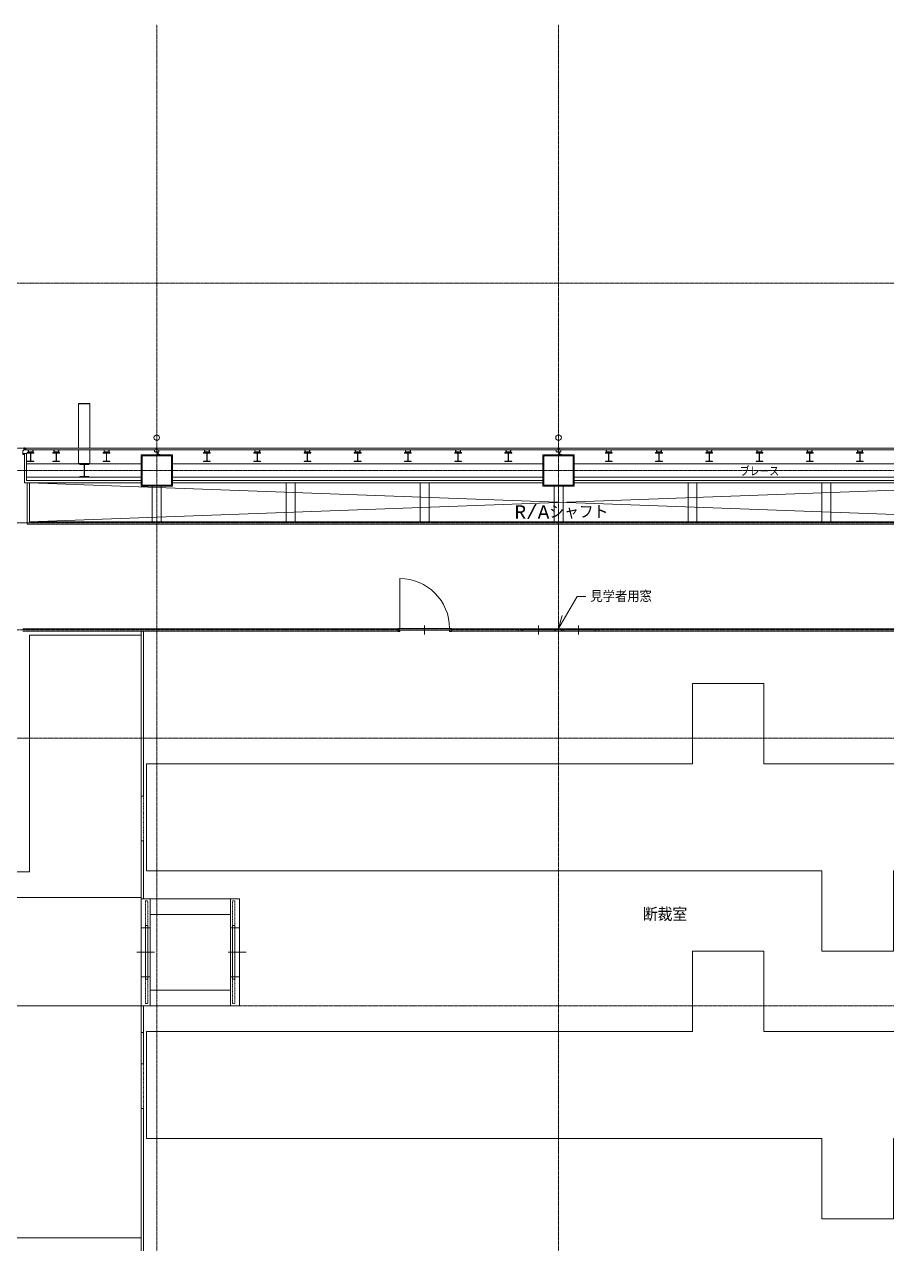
# Model space of a CAD drawing. Extents: x 73996 to 686888, y -9729 to 263202.
# Drawn here: x 387961 to 407273, y 235873 to 263202 of the extents above; entities that cross this region are included whole.
import ezdxf
from ezdxf.enums import TextEntityAlignment as Align

# ---------------------------------------------------------------- set-up
doc = ezdxf.new("R2010")
doc.units = 0
doc.header["$LTSCALE"] = 20
doc.linetypes.add('Data Center Layout_L20$0$CENTER', pattern=[2, 1.25, -0.25, 0.25, -0.25])
doc.linetypes.add('Data Center Layout_L20$0$DOTK1', pattern=[0.1, 0.05, -0.05])
for name, color, linetype, lineweight in [('Data Center Layout_L20$0$ARC', 252, 'Continuous', 0), ('Data Center Layout_L20$0$H-SIN', 252, 'Data Center Layout_L20$0$CENTER', 9), ('Data Center Layout_L20$0$K-SIN', 252, 'Data Center Layout_L20$0$CENTER', 9), ('Data Center Layout_L20$0$SUGATA3', 252, 'Continuous', 0)]:
    doc.layers.add(name, color=color, linetype=linetype, lineweight=lineweight)
doc.styles.add('Data Center Layout_L20$0$ATS', font='monotxt', dxfattribs={"bigfont": 'BIGFONT'})

# ---------------------------------------------------------------- blocks, each defined once
blk = doc.blocks.new('Data Center Layout_L20$0$A$C80dc7663')
at = {"layer": 'Data Center Layout_L20$0$ARC'}
for p, q in [((429975.24, 220425.59), (429975.24, 219770.59)), ((430025.24, 220425.59), (429975.24, 220425.59)), ((430005.24, 220545.59), (450690.24, 220545.59)), ((430005.24, 220545.59), (430005.24, 220510.59)), ((430005.24, 220510.59), (450725.24, 220510.59)), ((430025.24, 220425.59), (430025.24, 219820.59)), ((432590.24, 220195.59), (430025.24, 220195.59)), ((433290.24, 220195.59), (441590.24, 220195.59)), ((432590.24, 219770.59), (429975.24, 219770.59)), ((432590.24, 219895.59), (430025.24, 219895.59)), ((432590.24, 219820.59), (430025.24, 219820.59)), ((430040.24, 219770.59), (430040.24, 218845.59)), ((430090.24, 219770.59), (453890.24, 218895.59)), ((430090.24, 218895.59), (453890.24, 219770.59)), ((430090.24, 219770.59), (430090.24, 218895.59)), ((433290.24, 219895.59), (441590.24, 219895.59)), ((433290.24, 219820.59), (441590.24, 219820.59)), ((433290.24, 219770.59), (441590.24, 219770.59)), ((442290.24, 219820.59), (450590.24, 219820.59)), ((442290.24, 219770.59), (450590.24, 219770.59)), ((453940.24, 218845.59), (430040.24, 218845.59)), ((453890.24, 218895.59), (430090.24, 218895.59)), ((438381.24, 217623.59), (438381.24, 216505.59)), ((429940.24, 216495.59), (438340.24, 216495.59)), ((438940.24, 216570.59), (438940.24, 216370.59)), ((441040.24, 216495.59), (439540.24, 216495.59)), ((441140.24, 216495.59), (441840.24, 216495.59)), ((441140.24, 216470.59), (441840.24, 216470.59)), ((441490.24, 216570.59), (441490.24, 216370.59)), ((442040.24, 216495.59), (442740.24, 216495.59)), ((442040.24, 216470.59), (442740.24, 216470.59)), ((442390.24, 216570.59), (442390.24, 216370.59)), ((442840.24, 216495.59), (457840.24, 216495.59)), ((429940.24, 216445.59), (438340.24, 216445.59)), ((432590.24, 212745.59), (432590.24, 216445.59)), ((432640.24, 212745.59), (432640.24, 216445.59)), ((441040.24, 216445.59), (439540.24, 216445.59)), ((441140.24, 216445.59), (441840.24, 216445.59)), ((442040.24, 216445.59), (442740.24, 216445.59)), ((442840.24, 216445.59), (457840.24, 216445.59)), ((432590.24, 212745.59), (432640.24, 212745.59)), ((432590.24, 211745.59), (432640.24, 211745.59)), ((432590.24, 210445.59), (432590.24, 211745.59)), ((432640.24, 210445.59), (432640.24, 211745.59)), ((432590.24, 206745.59), (432590.24, 208045.59)), ((432640.24, 206745.59), (432640.24, 208045.59)), ((432590.24, 207445.59), (432640.24, 207445.59)), ((432590.24, 206745.59), (432640.24, 206745.59)), ((432590.24, 205745.59), (432640.24, 205745.59)), ((432590.24, 202395.59), (432590.24, 205745.59)), ((432640.24, 202395.59), (432640.24, 205745.59))]:
    blk.add_line(p, q, dxfattribs=at)
at = {"layer": 'Data Center Layout_L20$0$ARC', "linetype": 'Data Center Layout_L20$0$DOTK1'}
for p, q in [((432590.24, 212745.59), (432590.24, 211745.59)), ((432640.24, 212745.59), (432640.24, 211745.59)), ((432590.24, 206745.59), (432590.24, 205745.59)), ((432640.24, 206745.59), (432640.24, 205745.59))]:
    blk.add_line(p, q, dxfattribs=at)
at = {"layer": 'Data Center Layout_L20$0$ARC', "linetype": 'Continuous'}
for p, q in [((432790.24, 208045.59), (432790.24, 210445.59)), ((434590.24, 208045.59), (434590.24, 210445.59)), ((432790.24, 210095.59), (434590.24, 210095.59)), ((432590.24, 209795.59), (432790.24, 209795.59)), ((434790.24, 209795.59), (434590.24, 209795.59)), ((432490.24, 209245.59), (432890.24, 209245.59)), ((434940.24, 209245.59), (434540.24, 209245.59)), ((432590.24, 208695.59), (432790.24, 208695.59)), ((434790.24, 208695.59), (434590.24, 208695.59)), ((432790.24, 208395.59), (434590.24, 208395.59))]:
    blk.add_line(p, q, dxfattribs=at)
at = {"layer": 'Data Center Layout_L20$0$ARC'}
for points in [[(429985.24, 220530.59), (429985.24, 220555.59), (429960.24, 220555.59), (429960.24, 220490.59), (429940.24, 220490.59), (429940.24, 220405.59), (429965.24, 220405.59), (429965.24, 220430.59)], [(429985.24, 220530.59), (430005.24, 220510.59), (429985.24, 220510.59), (429985.24, 220530.59), (430005.24, 220530.59), (430005.24, 220510.59)], [(432902.74, 220547.59), (432932.74, 220547.59), (432932.74, 220531.59), (432947.74, 220531.59), (432947.74, 220547.59), (432977.74, 220547.59)], [(441902.74, 220547.59), (441932.74, 220547.59), (441932.74, 220531.59), (441947.74, 220531.59), (441947.74, 220547.59), (441977.74, 220547.59)], [(442554.75, 217223.55), (442354.75, 217223.55), (441940.24, 216505.59), (442017.89, 216795.37)], [(441110.24, 216470.59), (441110.24, 216495.59), (441140.24, 216495.59), (441140.24, 216445.59), (441110.24, 216445.59), (441110.24, 216450.59)], [(441870.24, 216470.59), (441870.24, 216495.59), (441840.24, 216495.59), (441840.24, 216445.59), (441870.24, 216445.59), (441870.24, 216450.59)], [(442010.24, 216470.59), (442010.24, 216495.59), (442040.24, 216495.59), (442040.24, 216445.59), (442010.24, 216445.59), (442010.24, 216450.59)], [(442770.24, 216470.59), (442770.24, 216495.59), (442740.24, 216495.59), (442740.24, 216445.59), (442770.24, 216445.59), (442770.24, 216450.59)]]:
    blk.add_lwpolyline(points, dxfattribs=at)
blk.add_lwpolyline([(429985.24, 220545.59), (429985.24, 220530.59), (430005.24, 220530.59), (430005.24, 220545.59, -0.29445667)], format="xyb", close=True, dxfattribs=at)
for points in [[(430190.24, 220445.59), (430040.24, 220445.59), (430040.24, 220436.59), (430112.24, 220436.59), (430112.24, 220254.59), (430040.24, 220254.59), (430040.24, 220245.59), (430190.24, 220245.59), (430190.24, 220254.59), (430118.24, 220254.59), (430118.24, 220436.59), (430190.24, 220436.59)], [(430059.24, 220495.59), (430059.24, 220445.59), (430109.24, 220445.59), (430109.24, 220451.59), (430065.24, 220451.59), (430065.24, 220495.59)], [(430165.24, 220460.59), (430065.24, 220460.59), (430065.24, 220510.59), (430165.24, 220510.59)], [(430171.24, 220495.59), (430171.24, 220445.59), (430121.24, 220445.59), (430121.24, 220451.59), (430165.24, 220451.59), (430165.24, 220495.59)], [(430615.24, 220445.59), (430765.24, 220445.59), (430765.24, 220436.59), (430693.24, 220436.59), (430693.24, 220254.59), (430765.24, 220254.59), (430765.24, 220245.59), (430615.24, 220245.59), (430615.24, 220254.59), (430687.24, 220254.59), (430687.24, 220436.59), (430615.24, 220436.59)], [(430634.24, 220495.59), (430634.24, 220445.59), (430684.24, 220445.59), (430684.24, 220451.59), (430640.24, 220451.59), (430640.24, 220495.59)], [(430640.24, 220460.59), (430740.24, 220460.59), (430740.24, 220510.59), (430640.24, 220510.59)], [(430746.24, 220495.59), (430746.24, 220445.59), (430696.24, 220445.59), (430696.24, 220451.59), (430740.24, 220451.59), (430740.24, 220495.59)], [(431740.24, 220445.59), (431890.24, 220445.59), (431890.24, 220436.59), (431818.24, 220436.59), (431818.24, 220254.59), (431890.24, 220254.59), (431890.24, 220245.59), (431740.24, 220245.59), (431740.24, 220254.59), (431812.24, 220254.59), (431812.24, 220436.59), (431740.24, 220436.59)], [(431759.24, 220495.59), (431759.24, 220445.59), (431809.24, 220445.59), (431809.24, 220451.59), (431765.24, 220451.59), (431765.24, 220495.59)], [(431765.24, 220460.59), (431865.24, 220460.59), (431865.24, 220510.59), (431765.24, 220510.59)], [(431871.24, 220495.59), (431871.24, 220445.59), (431821.24, 220445.59), (431821.24, 220451.59), (431865.24, 220451.59), (431865.24, 220495.59)], [(432590.24, 219695.59), (432590.24, 220395.59), (433290.24, 220395.59), (433290.24, 219695.59)], [(432610.24, 219715.59), (432610.24, 220375.59), (433270.24, 220375.59), (433270.24, 219715.59)], [(432890.24, 220460.59), (432990.24, 220460.59), (432990.24, 220510.59), (432890.24, 220510.59)], [(432915.24, 220460.59), (432965.24, 220460.59), (432965.24, 220410.59), (432959.24, 220410.59), (432959.24, 220454.59), (432915.24, 220454.59)], [(432930.24, 220545.59), (432950.24, 220545.59), (432950.24, 220510.59), (432930.24, 220510.59)], [(432965.24, 220445.59), (432965.24, 220395.59), (433015.24, 220395.59), (433015.24, 220401.59), (432971.24, 220401.59), (432971.24, 220445.59)], [(433990.24, 220445.59), (434140.24, 220445.59), (434140.24, 220436.59), (434068.24, 220436.59), (434068.24, 220254.59), (434140.24, 220254.59), (434140.24, 220245.59), (433990.24, 220245.59), (433990.24, 220254.59), (434062.24, 220254.59), (434062.24, 220436.59), (433990.24, 220436.59)], [(434009.24, 220495.59), (434009.24, 220445.59), (434059.24, 220445.59), (434059.24, 220451.59), (434015.24, 220451.59), (434015.24, 220495.59)], [(434015.24, 220460.59), (434115.24, 220460.59), (434115.24, 220510.59), (434015.24, 220510.59)], [(434121.24, 220495.59), (434121.24, 220445.59), (434071.24, 220445.59), (434071.24, 220451.59), (434115.24, 220451.59), (434115.24, 220495.59)], [(435115.24, 220445.59), (435265.24, 220445.59), (435265.24, 220436.59), (435193.24, 220436.59), (435193.24, 220254.59), (435265.24, 220254.59), (435265.24, 220245.59), (435115.24, 220245.59), (435115.24, 220254.59), (435187.24, 220254.59), (435187.24, 220436.59), (435115.24, 220436.59)], [(435134.24, 220495.59), (435134.24, 220445.59), (435184.24, 220445.59), (435184.24, 220451.59), (435140.24, 220451.59), (435140.24, 220495.59)], [(435140.24, 220460.59), (435240.24, 220460.59), (435240.24, 220510.59), (435140.24, 220510.59)], [(435246.24, 220495.59), (435246.24, 220445.59), (435196.24, 220445.59), (435196.24, 220451.59), (435240.24, 220451.59), (435240.24, 220495.59)], [(436240.24, 220445.59), (436390.24, 220445.59), (436390.24, 220436.59), (436318.24, 220436.59), (436318.24, 220254.59), (436390.24, 220254.59), (436390.24, 220245.59), (436240.24, 220245.59), (436240.24, 220254.59), (436312.24, 220254.59), (436312.24, 220436.59), (436240.24, 220436.59)], [(436259.24, 220495.59), (436259.24, 220445.59), (436309.24, 220445.59), (436309.24, 220451.59), (436265.24, 220451.59), (436265.24, 220495.59)], [(436265.24, 220460.59), (436365.24, 220460.59), (436365.24, 220510.59), (436265.24, 220510.59)], [(436371.24, 220495.59), (436371.24, 220445.59), (436321.24, 220445.59), (436321.24, 220451.59), (436365.24, 220451.59), (436365.24, 220495.59)], [(437365.24, 220445.59), (437515.24, 220445.59), (437515.24, 220436.59), (437443.24, 220436.59), (437443.24, 220254.59), (437515.24, 220254.59), (437515.24, 220245.59), (437365.24, 220245.59), (437365.24, 220254.59), (437437.24, 220254.59), (437437.24, 220436.59), (437365.24, 220436.59)], [(437384.24, 220495.59), (437384.24, 220445.59), (437434.24, 220445.59), (437434.24, 220451.59), (437390.24, 220451.59), (437390.24, 220495.59)], [(437390.24, 220460.59), (437490.24, 220460.59), (437490.24, 220510.59), (437390.24, 220510.59)], [(437496.24, 220495.59), (437496.24, 220445.59), (437446.24, 220445.59), (437446.24, 220451.59), (437490.24, 220451.59), (437490.24, 220495.59)], [(438490.24, 220445.59), (438640.24, 220445.59), (438640.24, 220436.59), (438568.24, 220436.59), (438568.24, 220254.59), (438640.24, 220254.59), (438640.24, 220245.59), (438490.24, 220245.59), (438490.24, 220254.59), (438562.24, 220254.59), (438562.24, 220436.59), (438490.24, 220436.59)], [(438509.24, 220495.59), (438509.24, 220445.59), (438559.24, 220445.59), (438559.24, 220451.59), (438515.24, 220451.59), (438515.24, 220495.59)], [(438515.24, 220460.59), (438615.24, 220460.59), (438615.24, 220510.59), (438515.24, 220510.59)], [(438621.24, 220495.59), (438621.24, 220445.59), (438571.24, 220445.59), (438571.24, 220451.59), (438615.24, 220451.59), (438615.24, 220495.59)], [(439615.24, 220445.59), (439765.24, 220445.59), (439765.24, 220436.59), (439693.24, 220436.59), (439693.24, 220254.59), (439765.24, 220254.59), (439765.24, 220245.59), (439615.24, 220245.59), (439615.24, 220254.59), (439687.24, 220254.59), (439687.24, 220436.59), (439615.24, 220436.59)], [(439634.24, 220495.59), (439634.24, 220445.59), (439684.24, 220445.59), (439684.24, 220451.59), (439640.24, 220451.59), (439640.24, 220495.59)], [(439640.24, 220460.59), (439740.24, 220460.59), (439740.24, 220510.59), (439640.24, 220510.59)], [(439746.24, 220495.59), (439746.24, 220445.59), (439696.24, 220445.59), (439696.24, 220451.59), (439740.24, 220451.59), (439740.24, 220495.59)], [(440740.24, 220445.59), (440890.24, 220445.59), (440890.24, 220436.59), (440818.24, 220436.59), (440818.24, 220254.59), (440890.24, 220254.59), (440890.24, 220245.59), (440740.24, 220245.59), (440740.24, 220254.59), (440812.24, 220254.59), (440812.24, 220436.59), (440740.24, 220436.59)], [(440759.24, 220495.59), (440759.24, 220445.59), (440809.24, 220445.59), (440809.24, 220451.59), (440765.24, 220451.59), (440765.24, 220495.59)], [(440765.24, 220460.59), (440865.24, 220460.59), (440865.24, 220510.59), (440765.24, 220510.59)], [(440871.24, 220495.59), (440871.24, 220445.59), (440821.24, 220445.59), (440821.24, 220451.59), (440865.24, 220451.59), (440865.24, 220495.59)], [(441590.24, 219695.59), (441590.24, 220395.59), (442290.24, 220395.59), (442290.24, 219695.59)], [(441610.24, 219715.59), (441610.24, 220375.59), (442270.24, 220375.59), (442270.24, 219715.59)], [(441890.24, 220460.59), (441990.24, 220460.59), (441990.24, 220510.59), (441890.24, 220510.59)], [(441915.24, 220460.59), (441965.24, 220460.59), (441965.24, 220410.59), (441959.24, 220410.59), (441959.24, 220454.59), (441915.24, 220454.59)], [(441930.24, 220545.59), (441950.24, 220545.59), (441950.24, 220510.59), (441930.24, 220510.59)], [(441965.24, 220445.59), (441965.24, 220395.59), (442015.24, 220395.59), (442015.24, 220401.59), (441971.24, 220401.59), (441971.24, 220445.59)], [(442990.24, 220445.59), (443140.24, 220445.59), (443140.24, 220436.59), (443068.24, 220436.59), (443068.24, 220254.59), (443140.24, 220254.59), (443140.24, 220245.59), (442990.24, 220245.59), (442990.24, 220254.59), (443062.24, 220254.59), (443062.24, 220436.59), (442990.24, 220436.59)], [(443009.24, 220495.59), (443009.24, 220445.59), (443059.24, 220445.59), (443059.24, 220451.59), (443015.24, 220451.59), (443015.24, 220495.59)], [(443015.24, 220460.59), (443115.24, 220460.59), (443115.24, 220510.59), (443015.24, 220510.59)], [(443121.24, 220495.59), (443121.24, 220445.59), (443071.24, 220445.59), (443071.24, 220451.59), (443115.24, 220451.59), (443115.24, 220495.59)], [(444115.24, 220445.59), (444265.24, 220445.59), (444265.24, 220436.59), (444193.24, 220436.59), (444193.24, 220254.59), (444265.24, 220254.59), (444265.24, 220245.59), (444115.24, 220245.59), (444115.24, 220254.59), (444187.24, 220254.59), (444187.24, 220436.59), (444115.24, 220436.59)], [(444134.24, 220495.59), (444134.24, 220445.59), (444184.24, 220445.59), (444184.24, 220451.59), (444140.24, 220451.59), (444140.24, 220495.59)], [(444140.24, 220460.59), (444240.24, 220460.59), (444240.24, 220510.59), (444140.24, 220510.59)], [(444246.24, 220495.59), (444246.24, 220445.59), (444196.24, 220445.59), (444196.24, 220451.59), (444240.24, 220451.59), (444240.24, 220495.59)], [(445240.24, 220445.59), (445390.24, 220445.59), (445390.24, 220436.59), (445318.24, 220436.59), (445318.24, 220254.59), (445390.24, 220254.59), (445390.24, 220245.59), (445240.24, 220245.59), (445240.24, 220254.59), (445312.24, 220254.59), (445312.24, 220436.59), (445240.24, 220436.59)], [(445259.24, 220495.59), (445259.24, 220445.59), (445309.24, 220445.59), (445309.24, 220451.59), (445265.24, 220451.59), (445265.24, 220495.59)], [(445265.24, 220460.59), (445365.24, 220460.59), (445365.24, 220510.59), (445265.24, 220510.59)], [(445371.24, 220495.59), (445371.24, 220445.59), (445321.24, 220445.59), (445321.24, 220451.59), (445365.24, 220451.59), (445365.24, 220495.59)], [(446365.24, 220445.59), (446515.24, 220445.59), (446515.24, 220436.59), (446443.24, 220436.59), (446443.24, 220254.59), (446515.24, 220254.59), (446515.24, 220245.59), (446365.24, 220245.59), (446365.24, 220254.59), (446437.24, 220254.59), (446437.24, 220436.59), (446365.24, 220436.59)], [(446384.24, 220495.59), (446384.24, 220445.59), (446434.24, 220445.59), (446434.24, 220451.59), (446390.24, 220451.59), (446390.24, 220495.59)], [(446390.24, 220460.59), (446490.24, 220460.59), (446490.24, 220510.59), (446390.24, 220510.59)], [(446496.24, 220495.59), (446496.24, 220445.59), (446446.24, 220445.59), (446446.24, 220451.59), (446490.24, 220451.59), (446490.24, 220495.59)], [(447490.24, 220445.59), (447640.24, 220445.59), (447640.24, 220436.59), (447568.24, 220436.59), (447568.24, 220254.59), (447640.24, 220254.59), (447640.24, 220245.59), (447490.24, 220245.59), (447490.24, 220254.59), (447562.24, 220254.59), (447562.24, 220436.59), (447490.24, 220436.59)], [(447509.24, 220495.59), (447509.24, 220445.59), (447559.24, 220445.59), (447559.24, 220451.59), (447515.24, 220451.59), (447515.24, 220495.59)], [(447515.24, 220460.59), (447615.24, 220460.59), (447615.24, 220510.59), (447515.24, 220510.59)], [(447621.24, 220495.59), (447621.24, 220445.59), (447571.24, 220445.59), (447571.24, 220451.59), (447615.24, 220451.59), (447615.24, 220495.59)], [(448615.24, 220445.59), (448765.24, 220445.59), (448765.24, 220436.59), (448693.24, 220436.59), (448693.24, 220254.59), (448765.24, 220254.59), (448765.24, 220245.59), (448615.24, 220245.59), (448615.24, 220254.59), (448687.24, 220254.59), (448687.24, 220436.59), (448615.24, 220436.59)], [(448634.24, 220495.59), (448634.24, 220445.59), (448684.24, 220445.59), (448684.24, 220451.59), (448640.24, 220451.59), (448640.24, 220495.59)], [(448640.24, 220460.59), (448740.24, 220460.59), (448740.24, 220510.59), (448640.24, 220510.59)], [(448746.24, 220495.59), (448746.24, 220445.59), (448696.24, 220445.59), (448696.24, 220451.59), (448740.24, 220451.59), (448740.24, 220495.59)], [(431415.24, 220192.59), (431215.24, 220192.59), (431215.24, 220180.59), (431311.24, 220180.59), (431311.24, 219910.59), (431215.24, 219910.59), (431215.24, 219898.59), (431415.24, 219898.59), (431415.24, 219910.59), (431319.24, 219910.59), (431319.24, 220180.59), (431415.24, 220180.59)], [(442290.24, 219895.59), (450590.24, 219895.59), (450590.24, 220195.59), (442290.24, 220195.59)], [(435840.24, 218895.59), (436040.24, 218895.59), (436040.24, 219770.59), (435840.24, 219770.59)], [(438840.24, 218895.59), (439040.24, 218895.59), (439040.24, 219770.59), (438840.24, 219770.59)], [(444840.24, 218895.59), (445040.24, 218895.59), (445040.24, 219770.59), (444840.24, 219770.59)], [(447840.24, 218895.59), (448040.24, 218895.59), (448040.24, 219770.59), (447840.24, 219770.59)], [(432840.24, 218895.59), (433040.24, 218895.59), (433040.24, 219695.59), (432840.24, 219695.59)], [(441840.24, 218895.59), (442040.24, 218895.59), (442040.24, 219695.59), (441840.24, 219695.59)], [(438381.24, 216460.59), (438381.24, 216435.59), (438340.24, 216435.59), (438340.24, 216505.59), (438365.24, 216505.59), (438365.24, 216460.59)], [(439510.24, 216505.59), (438370.24, 216505.59), (438370.24, 216465.59), (439510.24, 216465.59)], [(439499.24, 216460.59), (439499.24, 216435.59), (439540.24, 216435.59), (439540.24, 216505.59), (439515.24, 216505.59), (439515.24, 216460.59)], [(441040.24, 216495.59), (441110.24, 216495.59), (441110.24, 216445.59), (441040.24, 216445.59)], [(441940.24, 216495.59), (441870.24, 216495.59), (441870.24, 216445.59), (441940.24, 216445.59)], [(441940.24, 216495.59), (442010.24, 216495.59), (442010.24, 216445.59), (441940.24, 216445.59)], [(442840.24, 216495.59), (442770.24, 216495.59), (442770.24, 216445.59), (442840.24, 216445.59)], [(432590.24, 210470.59), (428390.24, 210470.59), (428390.24, 211045.59), (430090.24, 211045.59), (430090.24, 216350.59), (432590.24, 216350.59), (432590.24, 210470.59)], [(447840.24, 209270.59), (449440.24, 209270.59), (449440.24, 211070.59), (461940.24, 211070.59), (461940.24, 210370.59), (466740.24, 210370.59), (466740.24, 214670.59), (461940.24, 214670.59), (461940.24, 213470.59), (446540.24, 213470.59), (446540.24, 215270.59), (444940.24, 215270.59), (444940.24, 213470.59), (432710.24, 213470.59), (432710.24, 211070.59), (447840.24, 211070.59)], [(447840.24, 203270.59), (449440.24, 203270.59), (449440.24, 205070.59), (461940.24, 205070.59), (461940.24, 204370.59), (466740.24, 204370.59), (466740.24, 208670.59), (461940.24, 208670.59), (461940.24, 207470.59), (446540.24, 207470.59), (446540.24, 209270.59), (444940.24, 209270.59), (444940.24, 207470.59), (432710.24, 207470.59), (432710.24, 205070.59), (447840.24, 205070.59)], [(432590.24, 208045.59), (432590.24, 202845.59), (428390.24, 202845.59), (428390.24, 208045.59)]]:
    blk.add_lwpolyline(points, close=True, dxfattribs=at)
at = {"layer": 'Data Center Layout_L20$0$ARC', "flags": 128}
blk.add_lwpolyline([(432590.24, 210445.59), (434790.24, 210445.59), (434790.24, 208045.59), (432590.24, 208045.59), (432590.24, 210445.59), (432590.24, 210445.59)], close=True, dxfattribs=at)
at = {"layer": 'Data Center Layout_L20$0$ARC', "linetype": 'Data Center Layout_L20$0$DOTK1'}
for points in [[(432690.24, 209795.59), (432740.24, 209795.59), (432740.24, 210395.59), (432690.24, 210395.59)], [(434690.24, 209795.59), (434640.24, 209795.59), (434640.24, 210395.59), (434690.24, 210395.59)], [(432690.24, 208695.59), (432740.24, 208695.59), (432740.24, 208095.59), (432690.24, 208095.59)], [(434690.24, 208695.59), (434640.24, 208695.59), (434640.24, 208095.59), (434690.24, 208095.59)]]:
    blk.add_lwpolyline(points, close=True, dxfattribs=at)
at = {"layer": 'Data Center Layout_L20$0$ARC', "linetype": 'Continuous'}
for points in [[(432690.24, 209245.59), (432740.24, 209245.59), (432740.24, 209845.59), (432690.24, 209845.59)], [(434690.24, 209245.59), (434640.24, 209245.59), (434640.24, 209845.59), (434690.24, 209845.59)], [(432690.24, 209245.59), (432740.24, 209245.59), (432740.24, 208645.59), (432690.24, 208645.59)], [(434690.24, 209245.59), (434640.24, 209245.59), (434640.24, 208645.59), (434690.24, 208645.59)]]:
    blk.add_lwpolyline(points, close=True, dxfattribs=at)
at = {"layer": 'Data Center Layout_L20$0$ARC'}
for centre in [(432940.24, 220781.84), (441940.24, 220781.84)]:
    blk.add_circle(centre, 62.5, dxfattribs=at)
blk.add_arc((438381.24, 216505.59), 1118, 0, 90, dxfattribs=at)
at = {"layer": 'Data Center Layout_L20$0$H-SIN'}
for p, q in [((432940.24, 124521.53), (432940.24, 230045.59)), ((441940.24, 124521.53), (441940.24, 230045.59)), ((294307.41, 220045.59), (588940.24, 220045.59)), ((294307.41, 214045.59), (588940.24, 214045.59)), ((294307.41, 208045.59), (588940.24, 208045.59))]:
    blk.add_line(p, q, dxfattribs=at)
at = {"layer": 'Data Center Layout_L20$0$K-SIN'}
for p, q in [((306801.27, 224245.59), (588940.24, 224245.59)), ((307940.24, 220545.59), (588940.24, 220545.59)), ((332440.24, 218870.59), (488290.24, 218870.59)), ((332440.24, 216470.59), (488290.24, 216470.59))]:
    blk.add_line(p, q, dxfattribs=at)
at = {"layer": 'Data Center Layout_L20$0$SUGATA3'}
for points in [[(431440.24, 221536.59), (431190.24, 221536.59), (431190.24, 221545.59), (431440.24, 221545.59)], [(431440.24, 220545.59), (431190.24, 220545.59), (431190.24, 221536.59), (431440.24, 221536.59)], [(431440.24, 220202.59), (431190.24, 220202.59), (431190.24, 220510.59), (431440.24, 220510.59)]]:
    blk.add_lwpolyline(points, close=True, dxfattribs=at)
at = {"layer": 'Data Center Layout_L20$0$ARC', "style": 'Data Center Layout_L20$0$ATS'}
for s, height, p in [('ブレ－ス', 200, (446440.24, 220017.65)), ('R/Aシャフト', 300, (442003.96, 219115.42)), ('断裁室', 300, (444325.85, 210093.54))]:
    blk.add_text(s, height=height, dxfattribs=at).set_placement(p, align=Align.MIDDLE_CENTER)
blk.add_text('見学者用窓', height=250, dxfattribs=at).set_placement((442654.75, 217223.55), align=Align.MIDDLE_LEFT)
blk = doc.blocks.new('Data Center Layout_L20')
blk.add_blockref('Data Center Layout_L20$0$A$C80dc7663', (-42015, 33157))

msp = doc.modelspace()

# ---------------------------------------------------------------- block references
msp.add_blockref('Data Center Layout_L20', (0, 0))

doc.saveas('drawing.dxf')
